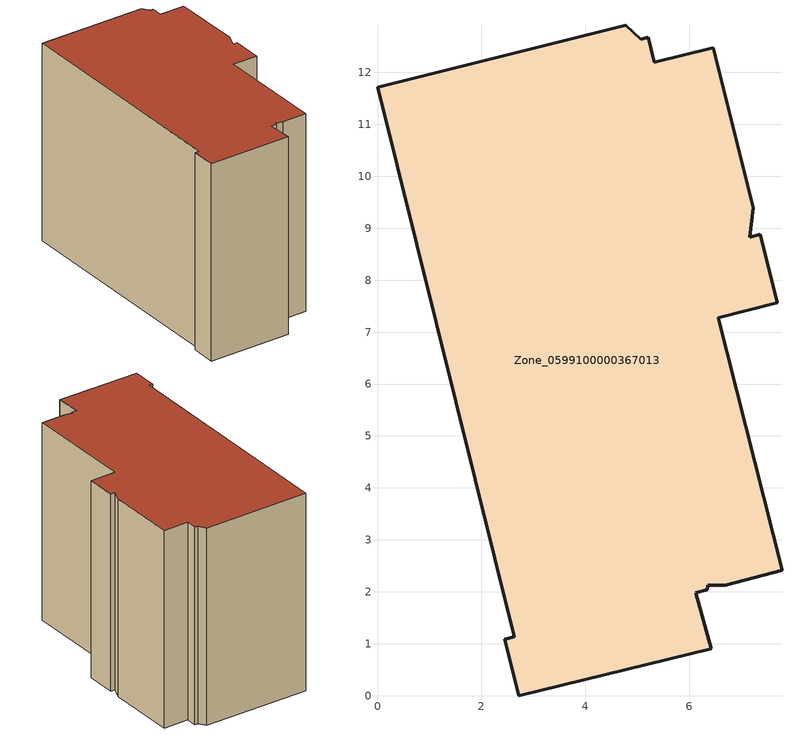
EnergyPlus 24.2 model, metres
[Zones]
Zone_0599100000367013
 floor ground (C_G): 4.78,12.91 5.07,12.64 5.21,12.68 5.33,12.19 6.46,12.48 7.24,9.4 7.17,8.83 7.37,8.88 7.7,7.56 6.56,7.28 7.79,2.41 6.69,2.13 6.36,2.12 6.35,2.04 6.12,1.98 6.42,0.9 2.72,0 2.45,1.09 2.63,1.13 0,11.71 z0
 wall outside (C_F): 2.63,1.13 2.45,1.09 2.72,0 6.42,0.9 6.12,1.98 6.35,2.04 6.36,2.12 6.69,2.13 7.79,2.41 6.56,7.28 7.7,7.56 7.37,8.88 7.17,8.83 7.24,9.4 6.46,12.48 5.33,12.19 5.21,12.68 5.07,12.64 4.78,12.91 0,11.71 2.63,1.13 z0:9.16
 roof outside (C_R): 0,11.71 2.63,1.13 2.45,1.09 2.72,0 6.42,0.9 6.12,1.98 6.35,2.04 6.36,2.12 6.69,2.13 7.79,2.41 6.56,7.28 7.7,7.56 7.37,8.88 7.17,8.83 7.24,9.4 6.46,12.48 5.33,12.19 5.21,12.68 5.07,12.64 4.78,12.91 z9.16
[BUILDING]
Pand.0599100000367013: North Axis=0; Terrain=City; Loads Convergence Tolerance Value=0.04; Temperature Convergence Tolerance Value=0.4; Solar Distribution=FullExterior; Maximum Number of Warmup Days=25; Minimum Number of Warmup Days=1
[Site:Location]
Rotterdam.The.Hague.AP_ZH_NLD Design_Conditions: Latitude=51.96; Longitude=4.45; Time Zone=1; Elevation=-4.5
[SITE:GROUNDTEMPERATURE:BUILDINGSURFACE]
18, 18, 18, 18, 18, 18, 18, 18, 18, 18, 18, 18
[MATERIAL] Thermal Absorptance=0.9; Solar Absorptance=0.7; Visible Absorptance=0.7
Name | Roughness | Thickness | Conductivity | Density | Specific Heat
G.TC.1992-2005 | MediumSmooth | 0.15 | 0.06 | 540 | 1210
F.TC.1992-2005 | Rough | 0.3 | 0.12 | 1920 | 840
R.TC.1992-2005 | MediumRough | 0.2 | 0.08 | 1500 | 1000
[CONSTRUCTION]
C_G: G.TC.1992-2005
C_F: F.TC.1992-2005
C_R: R.TC.1992-2005
[ZONE]
Zone_0599100000367013: Type=1; Multiplier=1; Ceiling Height=Autocalculate; Volume=Autocalculate; Floor Area=autocalculate; Part of Total Floor Area=Yes
[ZONEINFILTRATION:DESIGNFLOWRATE]
Infil_Zone_0599100000367013: Zone or ZoneList or Space or SpaceList=Zone_0599100000367013; Schedule=AlwaysOn; Design Flow Rate Calculation Method=Flow/Area; Flow Rate per Floor Area=0.0015; Constant Term Coefficient=1; Temperature Term Coefficient=0; Velocity Term Coefficient=0; Velocity Squared Term Coefficient=0
[HVACTEMPLATE:ZONE:IDEALLOADSAIRSYSTEM]
Zone_0599100000367013: Maximum Heating Supply Air Temperature=50; Minimum Cooling Supply Air Temperature=13; Maximum Heating Supply Air Humidity Ratio=0.0156; Minimum Cooling Supply Air Humidity Ratio=0.0077; Heating Limit=NoLimit; Cooling Limit=NoLimit; Dehumidification Control Type=ConstantSensibleHeatRatio; Cooling Sensible Heat Ratio=0.7; Dehumidification Setpoint=60; Humidification Control Type=None; Humidification Setpoint=30; Outdoor Air Method=None; Outdoor Air Flow Rate per Person=0.00944; Outdoor Air Flow Rate per Zone Floor Area=0; Outdoor Air Flow Rate per Zone=0; Demand Controlled Ventilation Type=None; Outdoor Air Economizer Type=NoEconomizer; Heat Recovery Type=None; Sensible Heat Recovery Effectiveness=0.7; Latent Heat Recovery Effectiveness=0.65
[ZONECONTROL:THERMOSTAT]
ThermostatControl_Zone_0599100000367013: Zone or ZoneList=Zone_0599100000367013; Control Type Schedule=DualSetpointControlType; Control 1=Thermostat_Zone_0599100000367013; Temperature Difference Between Cutout And Setpoint=0
[THERMOSTATSETPOINT:DUALSETPOINT]
Thermostat_Zone_0599100000367013: Heating Setpoint Temperature Schedule=HeatingSetpoint_Zone_0599100000367013; Cooling Setpoint Temperature Schedule=CoolingSetpoint_Zone_0599100000367013
[SCHEDULE:COMPACT]
HeatingSetpoint_Zone_0599100000367013: Through: 12/31, For: AllDays, Until: 24:00, 21
CoolingSetpoint_Zone_0599100000367013: Through: 12/31, For: AllDays, Until: 24:00, 24
DualSetpointControlType: Through: 12/31, For: AllDays, Until: 24:00, 4
AlwaysOn: Through: 12/31, For: AllDays, Until: 24:00, 1
